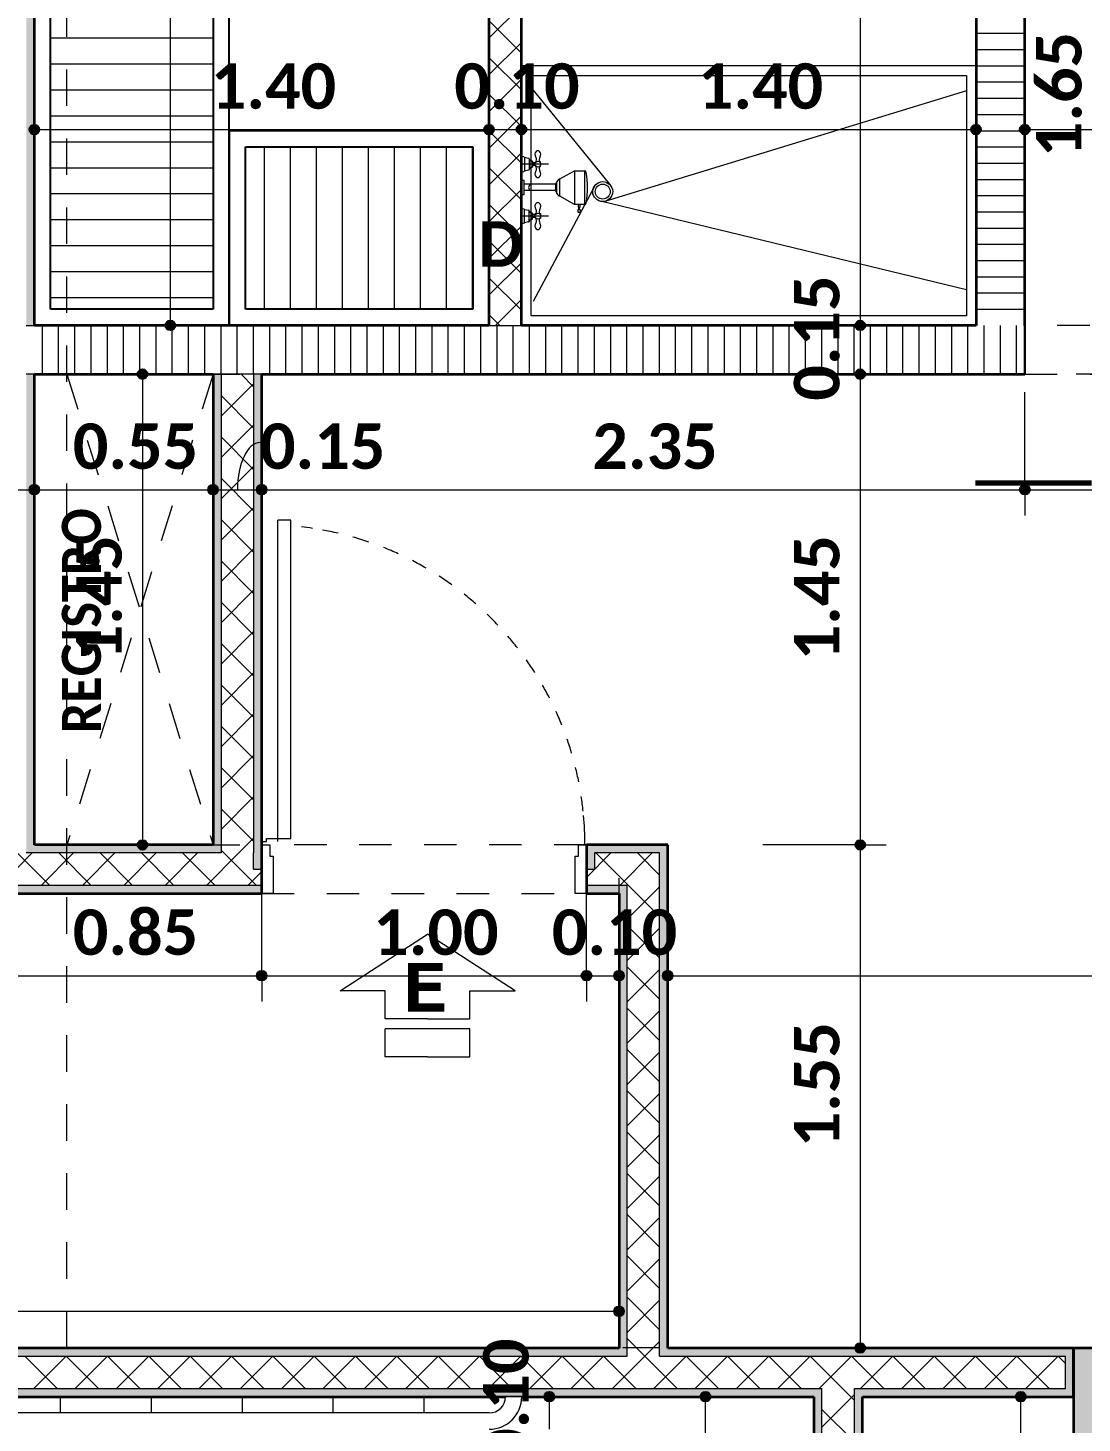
# Model space of a CAD drawing. Header units: metres. Extents: x -144 to 1000, y -717 to 29.
# Drawn here: x 607.066 to 610.312, y -557.507 to -553.209 of the extents above; entities that cross this region are included whole.
import ezdxf

# ---------------------------------------------------------------- set-up
doc = ezdxf.new("R2010")
doc.units = ezdxf.units.M
for name, pattern in [('Basculante', [0.11625, 0.075, -0.04125]), ('basculante modificado', [0.18, 0.1125, -0.0675]), ('Dash Dot 3_16_', [0.595313, 0.357187, -0.119063, 0, -0.119063]), ('Derribado', [0.36, 0.24, -0.12]), ('Trazo', [0.45, 0.225, -0.225])]:
    doc.linetypes.add(name, pattern=pattern)
doc.layers.get('0').update_dxf_attribs({"color": 1})
for name, color, linetype, lineweight in [('A-ANNO-DIMS', 1, 'Continuous', 9), ('A-DETL', 1, 'Continuous', 9), ('A-DETL-GENF', 1, 'Continuous', 9), ('A-DETL-MEDM', 1, 'Continuous', 30), ('A-DETL-THIN', 1, 'Continuous', 9), ('A-DOOR', 1, 'Continuous', 9), ('A-DOOR-FRAM', 1, 'Continuous', 9), ('A-DOOR-HDLN', 1, 'Trazo', 20), ('A-GENM', 1, 'Continuous', 9), ('A-WALL', 4, 'Continuous', 9), ('G-ANNO-SYMB', 1, 'Continuous', 9), ('G-ANNO-TEXT', 2, 'Continuous', 9), ('P-SANR-FIXT', 1, 'Continuous', 9), ('S-COLS', 7, 'Continuous', 9), ('S-STRS', 1, 'Continuous', 9)]:
    doc.layers.add(name, color=color, linetype=linetype, lineweight=lineweight)
doc.layers.add('A-WALL-PATT', color=7, linetype='Continuous', lineweight=35, true_color=0x9c9c9c)
doc.styles.add('Calibri_B', font='calibrib.ttf', dxfattribs={"height": 0.165})
doc.styles.add('Calibri_B_1', font='calibrib.ttf', dxfattribs={"height": 0.135})
doc.styles.add('Calibri_B_5', font='calibrib.ttf', dxfattribs={"height": 0.66})
doc.styles.add('Courier New_B', font='courbd.ttf', dxfattribs={"height": 0.1125})

# ---------------------------------------------------------------- blocks, each defined once
blk = doc.blocks.new('P')
at = {"layer": 'A-ANNO-DIMS', "lineweight": 25}
h = blk.add_hatch(color=256, dxfattribs=at)
edge = h.paths.add_edge_path()
edge.add_arc((602.6622, -490.5153), 0.015, 0, 360)
h = blk.add_hatch(color=256, dxfattribs=at)
edge = h.paths.add_edge_path()
edge.add_arc((604.062, -490.5153), 0.015, 0, 360)
h = blk.add_hatch(color=256, dxfattribs=at)
edge = h.paths.add_edge_path()
edge.add_arc((604.062, -490.5153), 0.015, 0, 360)
h = blk.add_hatch(color=256, dxfattribs=at)
edge = h.paths.add_edge_path()
edge.add_arc((604.162, -490.5153), 0.015, 0, 360)
h = blk.add_hatch(color=256, dxfattribs=at)
edge = h.paths.add_edge_path()
edge.add_arc((604.162, -490.5153), 0.015, 0, 360)
h = blk.add_hatch(color=256, dxfattribs=at)
edge = h.paths.add_edge_path()
edge.add_arc((605.562, -490.5153), 0.015, 0, 360)
h = blk.add_hatch(color=256, dxfattribs=at)
edge = h.paths.add_edge_path()
edge.add_arc((605.712, -490.5153), 0.015, 0, 360)
h = blk.add_hatch(color=256, dxfattribs=at)
edge = h.paths.add_edge_path()
edge.add_arc((603.0808, -491.1188), 0.015, 0, 360)
h = blk.add_hatch(color=256, dxfattribs=at)
edge = h.paths.add_edge_path()
edge.add_arc((605.2051, -491.1188), 0.015, 0, 360)
h = blk.add_hatch(color=256, dxfattribs=at)
edge = h.paths.add_edge_path()
edge.add_arc((605.2051, -491.1188), 0.015, 0, 360)
h = blk.add_hatch(color=256, dxfattribs=at)
edge = h.paths.add_edge_path()
edge.add_arc((602.995, -491.2688), 0.015, 0, 360)
h = blk.add_hatch(color=256, dxfattribs=at)
edge = h.paths.add_edge_path()
edge.add_arc((605.2051, -491.2688), 0.015, 0, 360)
h = blk.add_hatch(color=256, dxfattribs=at)
edge = h.paths.add_edge_path()
edge.add_arc((605.2051, -491.2688), 0.015, 0, 360)
h = blk.add_hatch(color=256, dxfattribs=at)
edge = h.paths.add_edge_path()
edge.add_arc((602.6622, -491.6247), 0.015, 0, 360)
h = blk.add_hatch(color=256, dxfattribs=at)
edge = h.paths.add_edge_path()
edge.add_arc((602.6622, -491.6247), 0.015, 0, 360)
h = blk.add_hatch(color=256, dxfattribs=at)
edge = h.paths.add_edge_path()
edge.add_arc((603.2122, -491.6247), 0.015, 0, 360)
h = blk.add_hatch(color=256, dxfattribs=at)
edge = h.paths.add_edge_path()
edge.add_arc((603.2122, -491.6247), 0.015, 0, 360)
h = blk.add_hatch(color=256, dxfattribs=at)
edge = h.paths.add_edge_path()
edge.add_arc((603.3622, -491.6247), 0.015, 0, 360)
h = blk.add_hatch(color=256, dxfattribs=at)
edge = h.paths.add_edge_path()
edge.add_arc((603.3622, -491.6247), 0.015, 0, 360)
h = blk.add_hatch(color=256, dxfattribs=at)
edge = h.paths.add_edge_path()
edge.add_arc((605.712, -491.6247), 0.015, 0, 360)
h = blk.add_hatch(color=256, dxfattribs=at)
edge = h.paths.add_edge_path()
edge.add_arc((605.712, -491.6247), 0.015, 0, 360)
h = blk.add_hatch(color=256, dxfattribs=at)
edge = h.paths.add_edge_path()
edge.add_arc((602.995, -492.7188), 0.015, 0, 360)
h = blk.add_hatch(color=256, dxfattribs=at)
edge = h.paths.add_edge_path()
edge.add_arc((605.2051, -492.7188), 0.015, 0, 360)
h = blk.add_hatch(color=256, dxfattribs=at)
edge = h.paths.add_edge_path()
edge.add_arc((605.2051, -492.7188), 0.015, 0, 360)
h = blk.add_hatch(color=256, dxfattribs=at)
edge = h.paths.add_edge_path()
edge.add_arc((603.3622, -493.1217), 0.015, 0, 360)
h = blk.add_hatch(color=256, dxfattribs=at)
edge = h.paths.add_edge_path()
edge.add_arc((603.3622, -493.1217), 0.015, 0, 360)
h = blk.add_hatch(color=256, dxfattribs=at)
edge = h.paths.add_edge_path()
edge.add_arc((604.3622, -493.1217), 0.015, 0, 360)
h = blk.add_hatch(color=256, dxfattribs=at)
edge = h.paths.add_edge_path()
edge.add_arc((604.3622, -493.1217), 0.015, 0, 360)
h = blk.add_hatch(color=256, dxfattribs=at)
edge = h.paths.add_edge_path()
edge.add_arc((604.4625, -493.1217), 0.015, 0, 360)
h = blk.add_hatch(color=256, dxfattribs=at)
edge = h.paths.add_edge_path()
edge.add_arc((604.6125, -493.1217), 0.015, 0, 360)
h = blk.add_hatch(color=256, dxfattribs=at)
edge = h.paths.add_edge_path()
edge.add_arc((604.4625, -494.1556), 0.015, 0, 360)
h = blk.add_hatch(color=256, dxfattribs=at)
edge = h.paths.add_edge_path()
edge.add_arc((605.2051, -494.2688), 0.015, 0, 360)
h = blk.add_hatch(color=256, dxfattribs=at)
edge = h.paths.add_edge_path()
edge.add_arc((604.2479, -494.4184), 0.015, 0, 360)
h = blk.add_hatch(color=256, dxfattribs=at)
edge = h.paths.add_edge_path()
edge.add_arc((604.7288, -494.4184), 0.015, 0, 360)
h = blk.add_hatch(color=256, dxfattribs=at)
edge = h.paths.add_edge_path()
edge.add_arc((605.6998, -494.4188), 0.015, 0, 360)
at = {"layer": 'A-WALL-PATT', "true_color": 0x747474}
h = blk.add_hatch(color=8, dxfattribs=at)
h.paths.add_polyline_path([(602.6622, -492.7188), (602.6622, -491.2688), (602.6372, -491.2688), (602.6372, -492.7188)])
h.paths.add_polyline_path([(602.6372, -491.1188), (602.6622, -491.1188), (602.6622, -488.8188), (602.6372, -488.8188), (602.6372, -490.9987)])
h.paths.add_polyline_path([(602.6455, -488.6688), (602.6622, -488.6688), (602.6622, -485.269), (602.6372, -485.269), (602.6372, -488.6688)])
for points in [[(603.2372, -492.7188), (603.2372, -491.2688), (603.2122, -491.2688), (603.2122, -492.7188)], [(604.5875, -494.2688), (604.6125, -494.2688), (604.6125, -492.7438), (604.5875, -492.7438), (604.5875, -493.423)], [(605.2121, -496.6187), (605.2121, -494.4188), (605.1871, -494.4188), (605.1871, -496.6187)]]:
    blk.add_hatch(color=8, dxfattribs=at).paths.add_polyline_path(points)
at = {"layer": 'A-WALL-PATT', "lineweight": 5, "true_color": 0x747474}
for points in [[(603.3622, -492.7188), (603.3622, -491.2688), (603.3372, -491.2688), (603.3372, -492.7188)], [(604.4625, -494.2688), (604.4875, -494.2688), (604.4875, -492.8688), (604.4625, -492.8688), (604.4625, -493.359)], [(605.0625, -496.6187), (605.0871, -496.6187), (605.0871, -494.4188), (605.0621, -494.4189), (605.0621, -496.6187)]]:
    blk.add_hatch(color=8, dxfattribs=at).paths.add_polyline_path(points)
h = blk.add_hatch(color=8, dxfattribs=at)
h.paths.add_polyline_path([(601.2871, -492.7938), (601.3121, -492.7938), (601.3121, -492.7188), (601.0122, -492.7188), (601.0133, -492.7438), (601.2871, -492.7438), (601.2871, -492.7538)])
h.paths.add_polyline_path([(602.3121, -492.7938), (602.3371, -492.7938), (602.3371, -492.7438), (602.5372, -492.7438), (602.5372, -492.7188), (602.3121, -492.7188), (602.3121, -492.7538)])
h.paths.add_polyline_path([(603.3587, -492.7938), (603.3622, -492.7938), (603.3622, -492.7188), (603.3372, -492.7188), (603.3372, -492.7938)])
h.paths.add_polyline_path([(598.0368, -492.7938), (598.0618, -492.7938), (598.0618, -492.7188), (597.8118, -492.7188), (597.8118, -492.7438), (598.0368, -492.7438), (598.0368, -492.7538)])
h.paths.add_polyline_path([(599.0618, -492.7938), (599.0868, -492.7938), (599.0868, -492.7188), (599.0618, -492.7188), (599.0618, -492.7538)])
h.paths.add_polyline_path([(604.3872, -492.7938), (604.3872, -492.7438), (604.6125, -492.7438), (604.6125, -492.7188), (604.3622, -492.7188), (604.3622, -492.7938)])
h.paths.add_polyline_path([(603.2122, -492.7438), (603.2372, -492.7438), (603.2372, -492.7188), (602.6372, -492.7188), (602.6372, -492.7438), (603.1875, -492.7438)])
h.paths.add_polyline_path([(599.1888, -492.7438), (599.7872, -492.7438), (599.7872, -492.7188), (599.1872, -492.7188), (599.1872, -492.7438)])
h.paths.add_polyline_path([(600.9111, -492.7438), (600.9122, -492.7438), (600.9122, -492.7188), (599.8872, -492.7188), (599.8872, -492.7438), (600.5518, -492.7438)])
at = {"layer": 'A-WALL-PATT', "true_color": 0x747474}
h = blk.add_hatch(color=8, dxfattribs=at)
h.paths.add_polyline_path([(604.4625, -492.8688), (604.4875, -492.8688), (604.4875, -492.8438), (604.3622, -492.8438), (604.3622, -492.8688), (604.3872, -492.8688)])
h.paths.add_polyline_path([(598.0368, -492.8688), (598.0618, -492.8688), (598.0618, -492.8438), (597.9368, -492.8438), (597.9368, -492.8688), (597.9618, -492.8688)])
h.paths.add_polyline_path([(599.2122, -492.8688), (601.3121, -492.8688), (601.3121, -492.8438), (599.0618, -492.8438), (599.0618, -492.8688), (599.0718, -492.8688)])
h.paths.add_polyline_path([(603.3372, -492.8688), (603.3622, -492.8688), (603.3622, -492.8438), (602.3121, -492.8438), (602.3121, -492.8688), (603.2372, -492.8688)])
at = {"layer": 'A-WALL-PATT', "lineweight": 5, "true_color": 0x747474}
h = blk.add_hatch(color=8, dxfattribs=at)
h.paths.add_polyline_path([(605.0871, -494.2938), (605.8621, -494.2938), (605.8621, -494.2688), (604.5875, -494.2688), (604.5875, -494.2938), (604.8871, -494.2938)])
h.paths.add_polyline_path([(600.087, -494.2938), (604.4875, -494.2938), (604.4875, -494.2688), (600.0623, -494.2691), (600.0623, -494.2938)])
at = {"layer": 'A-WALL-PATT', "true_color": 0x747474}
h = blk.add_hatch(color=8, dxfattribs=at)
h.paths.add_polyline_path([(603.0225, -494.4188), (605.0871, -494.4184), (605.0871, -494.3938), (600.087, -494.3938), (600.087, -494.2938), (600.0623, -494.2939), (600.0623, -494.4188), (602.7425, -494.4188)])
h.paths.add_polyline_path([(605.2121, -494.4188), (605.8621, -494.4184), (605.8621, -494.2938), (605.8371, -494.2938), (605.8371, -494.3938), (605.1871, -494.3938), (605.1871, -494.4188)])
at = {"layer": 'S-COLS', "true_color": 0x5b5b5b}
h = blk.add_hatch(color=251, dxfattribs=at)
h.paths.add_polyline_path([(591.8622, -505.1188), (592.3622, -505.1188), (592.3622, -504.2188), (591.8622, -504.2188), (591.8622, -504.9427)])
h.paths.add_polyline_path([(610.1601, -505.1188), (610.162, -505.1188), (610.162, -504.2188), (609.662, -504.2188), (609.662, -505.1188), (610.0712, -505.1188)])
h.paths.add_polyline_path([(600.0622, -505.1187), (600.0622, -504.2187), (599.5622, -504.2187), (599.5622, -505.1187)])
h.paths.add_polyline_path([(595.762, -497.4187), (597.7621, -497.4187), (597.7618, -496.9188), (596.062, -496.9188), (596.062, -494.7688), (597.7623, -494.7688), (597.7618, -494.2688), (595.762, -494.2688), (595.762, -497.3959)])
h.paths.add_polyline_path([(592.1348, -497.4187), (592.3621, -497.4187), (592.3621, -496.7188), (591.8621, -496.7188), (591.8621, -497.4187), (591.9232, -497.4187)])
h.paths.add_polyline_path([(600.0621, -497.4187), (600.0621, -496.5187), (599.5621, -496.5187), (599.5621, -497.4187)])
h.paths.add_polyline_path([(605.9709, -497.4187), (606.3623, -497.4187), (606.3623, -494.2687), (605.8623, -494.2687), (605.8623, -497.4187)])
h.paths.add_polyline_path([(609.7623, -497.4187), (610.1623, -497.4187), (610.1623, -496.7188), (609.7623, -496.7188), (609.7623, -496.9461)])
h.paths.add_polyline_path([(599.5623, -495.1688), (600.0623, -495.1688), (600.0623, -494.2688), (599.5623, -494.2688), (599.5623, -495.1468)])
h.paths.add_polyline_path([(592.137, -494.9688), (592.362, -494.9688), (592.362, -494.2677), (591.862, -494.2688), (591.862, -494.9688), (591.8813, -494.9688)])
h.paths.add_polyline_path([(609.8433, -494.9688), (610.1623, -494.9688), (610.1623, -494.2677), (609.7623, -494.2677), (609.7623, -494.9688)])
h.paths.add_polyline_path([(599.6372, -486.2688), (600.0622, -486.2688), (600.0622, -485.3688), (599.5622, -485.3688), (599.5622, -486.2688)])
h.paths.add_polyline_path([(609.9851, -486.2688), (610.1622, -486.2688), (610.1622, -485.3688), (609.6622, -485.3688), (609.6622, -486.2688), (609.9268, -486.2688)])
h.paths.add_polyline_path([(592.4922, -485.6688), (592.9622, -485.6688), (592.9622, -485.1688), (592.0622, -485.1688), (592.0622, -485.6688), (592.4872, -485.6688)])
at = {"layer": 'A-ANNO-DIMS'}
for p, q in [((603.0808, -491.1188), (603.0808, -488.8188)), ((605.2051, -488.8188), (605.2051, -491.1188)), ((602.6622, -490.5153), (602.6622, -490.2153)), ((604.162, -490.5153), (604.162, -490.2153)), ((604.162, -490.5153), (604.162, -490.2153)), ((605.562, -490.5153), (605.562, -490.2153)), ((605.712, -490.5153), (605.712, -490.2153)), ((602.6622, -490.5153), (604.062, -490.5153)), ((602.6622, -490.5153), (602.6622, -490.5953)), ((604.062, -490.5153), (604.062, -490.5953)), ((604.062, -490.5153), (604.162, -490.5153)), ((604.062, -490.5153), (604.062, -490.5953)), ((604.162, -490.5153), (604.162, -490.5953)), ((604.162, -490.5153), (605.562, -490.5153)), ((604.162, -490.5153), (604.162, -490.5953)), ((605.562, -490.5153), (605.562, -490.5953)), ((605.712, -490.5153), (606.712, -490.5153)), ((605.712, -490.5153), (605.712, -490.5953)), ((603.0808, -491.1188), (603.0008, -491.1188)), ((605.2051, -491.1188), (605.1251, -491.1188)), ((605.2051, -491.1188), (605.1251, -491.1188)), ((605.2051, -491.1188), (605.5051, -491.1188)), ((605.2051, -491.1188), (605.2051, -491.2688)), ((605.2051, -491.1188), (605.5051, -491.1188)), ((602.995, -491.2688), (602.915, -491.2688)), ((602.995, -491.2688), (602.995, -492.7188)), ((602.995, -491.2688), (603.295, -491.2688)), ((605.2051, -491.2688), (605.1251, -491.2688)), ((605.2051, -491.2688), (605.1251, -491.2688)), ((605.2051, -491.2688), (605.5051, -491.2688)), ((605.2051, -491.2688), (605.2051, -492.7188)), ((605.2051, -491.2688), (605.5051, -491.2688)), ((605.9506, -491.2688), (605.8706, -491.2688)), ((602.6622, -491.6247), (602.6622, -491.3247)), ((602.6622, -491.6247), (602.6622, -491.3247)), ((603.2122, -491.6247), (603.2122, -491.3247)), ((603.2122, -491.6247), (603.2122, -491.3247)), ((603.3622, -491.6247), (603.3622, -491.3247)), ((603.3622, -491.6247), (603.3622, -491.3247)), ((605.712, -491.6247), (605.712, -491.3247)), ((605.712, -491.6247), (605.712, -491.3247)), ((602.5122, -491.6247), (602.6622, -491.6247)), ((602.6622, -491.6247), (602.6622, -491.7047)), ((602.6622, -491.6247), (603.2122, -491.6247)), ((602.6622, -491.6247), (602.6622, -491.7047)), ((603.2122, -491.6247), (603.2122, -491.7047)), ((603.2122, -491.6247), (603.3622, -491.6247)), ((603.2122, -491.6247), (603.2122, -491.7047)), ((603.3622, -491.6247), (603.3622, -491.7047)), ((603.3622, -491.6247), (605.712, -491.6247)), ((603.3622, -491.6247), (603.3622, -491.7047)), ((605.712, -491.6247), (605.712, -491.7047)), ((605.712, -491.6247), (606.712, -491.6247)), ((605.712, -491.6247), (605.712, -491.7047)), ((602.995, -492.7188), (602.915, -492.7188)), ((602.995, -492.7188), (603.295, -492.7188)), ((605.2051, -492.7188), (604.9051, -492.7188)), ((605.2051, -492.7188), (604.9051, -492.7188)), ((605.2051, -492.7188), (605.2851, -492.7188)), ((605.2051, -492.7188), (605.2051, -494.2688)), ((605.2051, -492.7188), (605.2851, -492.7188)), ((603.3622, -493.1217), (603.3622, -492.8217)), ((603.3622, -493.1217), (603.3622, -492.8217)), ((604.3622, -493.1217), (604.3622, -492.8217)), ((604.3622, -493.1217), (604.3622, -492.8217)), ((604.4625, -493.1217), (604.4625, -492.8217)), ((604.6125, -493.1217), (604.6125, -492.8217)), ((602.5122, -493.1217), (603.3622, -493.1217)), ((603.3622, -493.1217), (603.3622, -493.2017)), ((603.3622, -493.1217), (604.3622, -493.1217)), ((603.3622, -493.1217), (603.3622, -493.2017)), ((604.3622, -493.1217), (604.3622, -493.2017)), ((604.3622, -493.1217), (604.4625, -493.1217)), ((604.3622, -493.1217), (604.3622, -493.2017)), ((604.4625, -493.1217), (604.4625, -493.2017)), ((604.6125, -493.1217), (610.2123, -493.1217)), ((604.6125, -493.1217), (604.6125, -493.2017)), ((604.4625, -494.1556), (604.4625, -493.8556)), ((599.5622, -494.1556), (604.4625, -494.1556)), ((604.4625, -494.1556), (604.4625, -494.2356)), ((605.2051, -494.2688), (605.1251, -494.2688)), ((605.2051, -494.2688), (605.5051, -494.2688)), ((604.2479, -494.4184), (603.9479, -494.4184)), ((604.2479, -494.5188), (604.2479, -494.4184)), ((604.2479, -494.4184), (604.3279, -494.4184)), ((604.7288, -494.4184), (604.4288, -494.4184)), ((604.7288, -497.2634), (604.7288, -494.4184)), ((604.7288, -494.4184), (604.8088, -494.4184)), ((605.6998, -494.4188), (605.3998, -494.4188)), ((605.6998, -497.2687), (605.6998, -494.4188)), ((605.6998, -494.4188), (605.7798, -494.4188))]:
    blk.add_line(p, q, dxfattribs=at)
at = {"layer": 'A-ANNO-DIMS', "linetype": 'Derribado'}
for p, q in [((604.062, -490.5153), (604.062, -490.2153)), ((604.062, -490.5153), (604.062, -490.2153)), ((603.0808, -491.1188), (603.3808, -491.1188))]:
    blk.add_line(p, q, dxfattribs=at)
at = {"layer": 'A-ANNO-DIMS', "lineweight": 25}
for centre in [(602.6622, -490.5153), (604.062, -490.5153), (604.062, -490.5153), (604.162, -490.5153), (604.162, -490.5153), (605.562, -490.5153), (605.712, -490.5153), (603.0808, -491.1188), (605.2051, -491.1188), (605.2051, -491.1188), (602.995, -491.2688), (605.2051, -491.2688), (605.2051, -491.2688), (602.6622, -491.6247), (602.6622, -491.6247), (603.2122, -491.6247), (603.2122, -491.6247), (603.3622, -491.6247), (603.3622, -491.6247), (605.712, -491.6247), (605.712, -491.6247), (602.995, -492.7188), (605.2051, -492.7188), (605.2051, -492.7188), (603.3622, -493.1217), (603.3622, -493.1217), (604.3622, -493.1217), (604.3622, -493.1217), (604.4625, -493.1217), (604.6125, -493.1217), (604.4625, -494.1556), (605.2051, -494.2688), (604.2479, -494.4184), (604.7288, -494.4184), (605.6998, -494.4188)]:
    blk.add_circle(centre, 0.015, dxfattribs=at)
at = {"layer": 'A-ANNO-DIMS'}
blk.add_ellipse((603.3569, -491.6247), major_axis=(0, 0.1451), ratio=0.480341, start_param=0, end_param=1.570796, dxfattribs=at)
at = {"layer": 'A-DETL', "color": 7, "linetype": 'basculante modificado'}
for p, q in [((602.7621, -494.2677), (602.7621, -485.6688)), ((603.2122, -491.2688), (602.7621, -492.7188)), ((602.7621, -491.2688), (603.2122, -492.7188)), ((605.862, -494.2677), (600.062, -494.2677))]:
    blk.add_line(p, q, dxfattribs=at)
at = {"layer": 'A-DETL-GENF', "color": 251, "true_color": 0x535353}
for p, q in [((602.7122, -490.2328), (603.2123, -490.2328)), ((602.7122, -490.3128), (603.2123, -490.3128)), ((602.7122, -490.3928), (603.2123, -490.3928)), ((602.7122, -490.4728), (603.2123, -490.4728)), ((602.7122, -490.5528), (603.2124, -490.5528)), ((603.3708, -491.0688), (603.3708, -490.569)), ((603.4508, -491.0688), (603.4508, -490.5689)), ((603.5308, -491.0688), (603.5308, -490.5689)), ((603.6108, -491.0688), (603.6108, -490.5689)), ((603.6908, -491.0688), (603.6908, -490.5689)), ((603.7708, -491.0688), (603.7708, -490.5688)), ((603.8508, -491.0688), (603.8508, -490.5688)), ((603.9308, -491.0688), (603.9308, -490.5688)), ((604.0108, -491.0688), (604.0108, -490.5688)), ((602.7122, -490.6328), (603.2124, -490.6328)), ((602.7122, -490.7128), (603.2124, -490.7128)), ((602.7122, -490.7928), (603.2124, -490.7928)), ((602.7122, -490.8728), (603.2124, -490.8728)), ((602.7122, -490.9528), (603.2124, -490.9528)), ((602.7122, -491.0328), (603.2124, -491.0328))]:
    blk.add_line(p, q, dxfattribs=at)
at = {"layer": 'A-DETL-GENF', "linetype": 'Basculante'}
for p, q in [((606.712, -491.1188), (605.712, -491.1188)), ((605.712, -491.2688), (606.712, -491.2688)), ((603.3622, -492.7188), (603.3622, -492.8688)), ((604.3622, -492.7188), (603.3622, -492.7188)), ((604.3622, -492.8688), (604.3622, -492.7188)), ((603.3622, -492.8688), (604.3622, -492.8688))]:
    blk.add_line(p, q, dxfattribs=at)
at = {"layer": 'A-DETL-GENF'}
for p, q in [((603.6039, -493.1679), (603.873, -492.9943)), ((604.1421, -493.1679), (603.873, -492.9943)), ((603.7428, -493.1679), (603.6039, -493.1679)), ((603.7428, -493.2547), (603.7428, -493.1679)), ((604.0032, -493.2547), (604.0032, -493.1679)), ((604.0032, -493.1679), (604.1421, -493.1679)), ((603.873, -493.2547), (603.7428, -493.2547)), ((603.7428, -493.3718), (603.7428, -493.285)), ((604.0032, -493.285), (603.7428, -493.285)), ((603.873, -493.2547), (604.0032, -493.2547)), ((604.0032, -493.3718), (604.0032, -493.285)), ((603.873, -493.3718), (603.7428, -493.3718)), ((603.873, -493.3718), (604.0032, -493.3718))]:
    blk.add_line(p, q, dxfattribs=at)
at = {"layer": 'A-DETL-MEDM'}
blk.add_line((605.712, -491.1188), (605.712, -491.2688), dxfattribs=at)
at = {"layer": 'A-DETL-THIN'}
for p, q in [((602.7122, -488.8688), (602.7122, -491.0688)), ((603.2124, -491.0688), (603.2124, -488.8688)), ((603.3122, -490.5688), (603.3122, -491.0688)), ((604.0122, -490.5688), (603.3122, -490.5688)), ((604.0122, -491.0688), (604.0122, -490.5688)), ((602.7122, -491.0688), (603.2124, -491.0688)), ((603.3122, -491.0688), (604.0122, -491.0688)), ((604.1627, -494.4188), (604.1127, -494.4188)), ((604.0627, -494.4688), (601.4223, -494.4688))]:
    blk.add_line(p, q, dxfattribs=at)
for radius, end in [(0.1, 0), (0.05, 360)]:
    blk.add_arc((604.0627, -494.4188), radius, 270, end, dxfattribs=at)
at = {"layer": 'A-DOOR', "lineweight": 15}
for p, q in [((603.4522, -491.7188), (603.4122, -491.7188)), ((603.4122, -492.7088), (603.4122, -491.7188)), ((603.4522, -492.6988), (603.4522, -491.7188)), ((603.3622, -492.7088), (603.3772, -492.7088)), ((603.3772, -492.6988), (603.4522, -492.6988)), ((603.3772, -492.7088), (603.3772, -492.6988))]:
    blk.add_line(p, q, dxfattribs=at)
at = {"layer": 'A-DOOR'}
blk.add_line((603.3622, -492.7188), (603.3622, -492.8688), dxfattribs=at)
for start, end in [(81.55, 83.5406), (76.8489, 79.7418), (76.8489, 79.7418), (71.1143, 74.1684), (65.4451, 68.2717), (59.8378, 62.634), (54.2878, 57.0559), (48.7903, 51.5328), (43.3395, 46.0594), (37.9295, 40.6298), (32.5538, 35.2378), (27.2056, 29.8767), (21.8777, 24.5395), (16.5629, 19.2191), (11.2538, 13.9081), (5.9429, 8.5991), (0, 5.1398)]:
    blk.add_arc((603.374, -492.7165), 0.9833, start, end, dxfattribs=at)
at = {"layer": 'A-DOOR-FRAM', "lineweight": 15}
for p, q in [((603.3622, -492.7188), (603.3872, -492.7188)), ((603.3872, -492.7188), (603.3872, -492.7538)), ((604.3372, -492.7188), (604.3622, -492.7188)), ((604.3372, -492.7538), (604.3372, -492.7188)), ((603.3872, -492.7538), (603.3972, -492.7538)), ((603.3972, -492.7538), (603.3972, -492.8688)), ((604.3272, -492.7538), (604.3372, -492.7538)), ((604.3272, -492.8688), (604.3272, -492.7538)), ((603.3972, -492.8688), (603.3622, -492.8688)), ((604.3622, -492.8688), (604.3272, -492.8688))]:
    blk.add_line(p, q, dxfattribs=at)
at = {"layer": 'A-DOOR-HDLN'}
blk.add_line((604.3622, -492.8688), (604.3622, -492.7188), dxfattribs=at)
at = {"layer": 'A-GENM', "lineweight": 25}
for p, q in [((602.6622, -488.8188), (602.6622, -491.1188)), ((603.2622, -491.1188), (603.2622, -488.8188)), ((602.7122, -491.0688), (602.7122, -488.8688)), ((603.2122, -488.8688), (603.2122, -491.0688)), ((603.262, -490.5188), (603.262, -491.1188)), ((604.062, -490.5188), (603.262, -490.5188)), ((604.062, -491.1188), (604.062, -490.5188)), ((603.312, -491.0688), (603.312, -490.5688)), ((603.312, -490.5688), (604.012, -490.5688)), ((604.012, -490.5688), (604.012, -491.0688)), ((603.2122, -491.0688), (602.7122, -491.0688)), ((604.012, -491.0688), (603.312, -491.0688)), ((602.6622, -491.1188), (603.2622, -491.1188)), ((603.262, -491.1188), (604.062, -491.1188))]:
    blk.add_line(p, q, dxfattribs=at)
at = {"layer": 'A-WALL', "lineweight": 35}
for p, q in [((604.062, -488.6688), (604.062, -491.1188)), ((602.6622, -491.1188), (602.6622, -488.8188)), ((604.162, -491.1188), (604.162, -488.8188)), ((605.562, -489.6188), (605.562, -491.1188)), ((605.712, -491.1188), (605.712, -489.6188)), ((604.062, -491.1188), (602.6622, -491.1188)), ((605.562, -491.1188), (604.162, -491.1188)), ((602.6622, -492.7188), (602.6622, -491.2688)), ((602.6622, -491.2688), (603.2122, -491.2688)), ((603.2122, -491.2688), (603.2122, -492.7188)), ((603.3622, -491.2688), (605.712, -491.2688)), ((603.3622, -492.7188), (603.3622, -491.2688)), ((603.2122, -492.7188), (602.6622, -492.7188)), ((603.3622, -492.8688), (603.3622, -492.7188)), ((604.6125, -492.7188), (604.3622, -492.7188)), ((604.3622, -492.7188), (604.3622, -492.8688)), ((604.6125, -494.2688), (604.6125, -492.7188)), ((602.3121, -492.8688), (603.3622, -492.8688)), ((604.3622, -492.8688), (604.4625, -492.8688)), ((604.4625, -492.8688), (604.4625, -494.2688)), ((604.4625, -494.2688), (600.062, -494.2688)), ((605.8621, -494.2688), (604.6125, -494.2688)), ((605.8621, -494.4188), (605.8621, -494.2688)), ((601.3723, -494.4188), (604.1127, -494.4188)), ((604.1627, -494.4188), (605.0621, -494.4188)), ((605.0621, -494.4188), (605.0621, -496.6187)), ((605.2121, -494.4188), (605.8621, -494.4188)), ((605.2121, -496.6187), (605.2121, -494.4188))]:
    blk.add_line(p, q, dxfattribs=at)
at = {"layer": 'A-WALL'}
for p, q in [((602.6372, -491.1188), (602.6622, -491.1188)), ((604.062, -491.1188), (604.162, -491.1188)), ((602.6622, -491.2688), (602.6372, -491.2688)), ((603.3622, -491.2688), (603.2122, -491.2688)), ((603.2372, -491.2688), (603.2372, -492.7438)), ((603.3372, -491.2688), (603.3372, -492.7438)), ((603.2372, -492.7438), (602.6372, -492.7438)), ((603.3372, -492.7938), (603.3372, -492.7438)), ((604.3872, -492.7438), (604.3872, -492.7938)), ((604.5875, -492.7438), (604.3872, -492.7438)), ((604.5875, -494.2938), (604.5875, -492.7438)), ((603.3372, -492.7938), (603.3622, -492.7938)), ((604.3622, -492.7938), (604.3872, -492.7938)), ((603.3622, -492.8438), (602.3121, -492.8438)), ((604.4875, -492.8438), (604.3622, -492.8438)), ((604.4875, -494.2938), (604.4875, -492.8438)), ((600.087, -494.2938), (604.4875, -494.2938)), ((604.5875, -494.2938), (605.8371, -494.2938)), ((605.8371, -494.3938), (605.8371, -494.2938)), ((600.087, -494.3938), (605.0871, -494.3938)), ((605.0871, -496.6187), (605.0871, -494.3938)), ((605.1871, -494.3938), (605.8371, -494.3938)), ((605.1871, -496.6187), (605.1871, -494.3938))]:
    blk.add_line(p, q, dxfattribs=at)
at = {"layer": 'A-WALL-PATT', "color": 8, "lineweight": 5, "true_color": 0x747474}
for p, q in [((604.062, -490.2341), (604.162, -490.1341)), ((604.162, -490.2797), (604.062, -490.1797)), ((604.062, -490.3472), (604.162, -490.2472)), ((604.162, -490.3929), (604.062, -490.2929)), ((604.062, -490.4603), (604.162, -490.3603)), ((604.162, -490.506), (604.062, -490.406)), ((604.062, -490.5735), (604.162, -490.4735)), ((604.162, -490.6191), (604.062, -490.5191)), ((604.062, -490.6866), (604.162, -490.5866)), ((604.162, -490.7323), (604.062, -490.6323)), ((604.062, -490.7997), (604.162, -490.6997)), ((604.162, -490.8454), (604.062, -490.7454)), ((604.062, -490.9129), (604.162, -490.8129)), ((604.162, -490.9586), (604.062, -490.8586)), ((604.062, -491.026), (604.162, -490.926)), ((604.162, -491.0717), (604.062, -490.9717)), ((604.0824, -491.1188), (604.162, -491.0392)), ((604.0959, -491.1188), (604.062, -491.0848))]:
    blk.add_line(p, q, dxfattribs=at)
at = {"layer": 'A-WALL-PATT', "color": 8, "lineweight": 5, "true_color": 0x727272}
for p, q in [((605.562, -490.2188), (605.712, -490.2188)), ((605.562, -490.2688), (605.712, -490.2688)), ((605.562, -490.3188), (605.712, -490.3188)), ((605.562, -490.3688), (605.712, -490.3688)), ((605.562, -490.4188), (605.712, -490.4188)), ((605.562, -490.4688), (605.712, -490.4688)), ((605.562, -490.5188), (605.712, -490.5188)), ((605.562, -490.5688), (605.712, -490.5688)), ((605.562, -490.6188), (605.712, -490.6188)), ((605.562, -490.6688), (605.712, -490.6688)), ((605.562, -490.7188), (605.712, -490.7188)), ((605.562, -490.7688), (605.712, -490.7688)), ((605.562, -490.8188), (605.712, -490.8188)), ((605.562, -490.8688), (605.712, -490.8688)), ((605.562, -490.9188), (605.712, -490.9188)), ((605.562, -490.9688), (605.712, -490.9688)), ((605.562, -491.0188), (605.712, -491.0188)), ((605.562, -491.0688), (605.712, -491.0688)), ((602.6868, -491.2688), (602.6868, -491.1188)), ((602.7368, -491.2688), (602.7368, -491.1188)), ((602.7868, -491.2688), (602.7868, -491.1188)), ((602.8368, -491.2688), (602.8368, -491.1188)), ((602.8868, -491.2688), (602.8868, -491.1188)), ((602.9368, -491.2688), (602.9368, -491.1188)), ((602.9868, -491.2688), (602.9868, -491.1188)), ((603.0368, -491.2688), (603.0368, -491.1188)), ((603.0868, -491.2688), (603.0868, -491.1188)), ((603.1368, -491.2688), (603.1368, -491.1188)), ((603.1868, -491.2688), (603.1868, -491.1188)), ((603.2368, -491.2688), (603.2368, -491.1188)), ((603.2868, -491.2688), (603.2868, -491.1188)), ((603.3368, -491.2688), (603.3368, -491.1188)), ((603.3868, -491.2688), (603.3868, -491.1188)), ((603.4368, -491.2688), (603.4368, -491.1188)), ((603.4868, -491.2688), (603.4868, -491.1188)), ((603.5368, -491.2688), (603.5368, -491.1188)), ((603.5868, -491.2688), (603.5868, -491.1188)), ((603.6368, -491.2688), (603.6368, -491.1188)), ((603.6868, -491.2688), (603.6868, -491.1188)), ((603.7368, -491.2688), (603.7368, -491.1188)), ((603.7868, -491.2688), (603.7868, -491.1188)), ((603.8368, -491.2688), (603.8368, -491.1188)), ((603.8868, -491.2688), (603.8868, -491.1188)), ((603.9368, -491.2688), (603.9368, -491.1188)), ((603.9868, -491.2688), (603.9868, -491.1188)), ((604.0368, -491.2688), (604.0368, -491.1188)), ((604.0868, -491.2688), (604.0868, -491.1188)), ((604.1368, -491.2688), (604.1368, -491.1188)), ((604.1868, -491.2688), (604.1868, -491.1188)), ((604.2368, -491.2688), (604.2368, -491.1188)), ((604.2868, -491.2688), (604.2868, -491.1188)), ((604.3368, -491.2688), (604.3368, -491.1188)), ((604.3868, -491.2688), (604.3868, -491.1188)), ((604.4368, -491.2688), (604.4368, -491.1188)), ((604.4868, -491.2688), (604.4868, -491.1188)), ((604.5368, -491.2688), (604.5368, -491.1188)), ((604.5868, -491.2688), (604.5868, -491.1188)), ((604.6368, -491.2688), (604.6368, -491.1188)), ((604.6868, -491.2688), (604.6868, -491.1188)), ((604.7368, -491.2688), (604.7368, -491.1188)), ((604.7868, -491.2688), (604.7868, -491.1188)), ((604.8368, -491.2688), (604.8368, -491.1188)), ((604.8868, -491.2688), (604.8868, -491.1188)), ((604.9368, -491.2688), (604.9368, -491.1188)), ((604.9868, -491.2688), (604.9868, -491.1188)), ((605.0368, -491.2688), (605.0368, -491.1188)), ((605.0868, -491.2688), (605.0868, -491.1188)), ((605.1368, -491.2688), (605.1368, -491.1188)), ((605.1868, -491.2688), (605.1868, -491.1188)), ((605.2368, -491.2688), (605.2368, -491.1188)), ((605.2868, -491.2688), (605.2868, -491.1188)), ((605.3368, -491.2688), (605.3368, -491.1188)), ((605.3868, -491.2688), (605.3868, -491.1188)), ((605.4368, -491.2688), (605.4368, -491.1188)), ((605.4868, -491.2688), (605.4868, -491.1188)), ((605.5368, -491.2688), (605.5368, -491.1188)), ((605.5868, -491.2688), (605.5868, -491.1188)), ((605.6368, -491.2688), (605.6368, -491.1188)), ((605.6868, -491.2688), (605.6868, -491.1188))]:
    blk.add_line(p, q, dxfattribs=at)
at = {"layer": 'A-WALL-PATT', "color": 1, "lineweight": 5, "true_color": 0xff0000}
for p, q in [((603.2372, -491.271), (603.2394, -491.2688)), ((603.3372, -491.3076), (603.2984, -491.2688)), ((603.2372, -491.3982), (603.3372, -491.2982)), ((603.3372, -491.4349), (603.2372, -491.3349)), ((603.2372, -491.5255), (603.3372, -491.4255)), ((603.3372, -491.5621), (603.2372, -491.4621)), ((603.2372, -491.6528), (603.3372, -491.5528)), ((603.3372, -491.6894), (603.2372, -491.5894)), ((603.2372, -491.7801), (603.3372, -491.6801)), ((603.3372, -491.8167), (603.2372, -491.7167)), ((603.2372, -491.9074), (603.3372, -491.8074)), ((603.3372, -491.944), (603.2372, -491.844)), ((603.2372, -492.0346), (603.3372, -491.9346)), ((603.3372, -492.0713), (603.2372, -491.9713)), ((603.2372, -492.1619), (603.3372, -492.0619)), ((603.3372, -492.1985), (603.2372, -492.0985)), ((603.2372, -492.2892), (603.3372, -492.1892)), ((603.3372, -492.3258), (603.2372, -492.2258)), ((603.2372, -492.4165), (603.3372, -492.3165)), ((603.3372, -492.4531), (603.2372, -492.3531)), ((603.2372, -492.5438), (603.3372, -492.4438)), ((603.3372, -492.5804), (603.2372, -492.4804)), ((603.2372, -492.671), (603.3372, -492.571)), ((603.3372, -492.7076), (603.2372, -492.6076)), ((603.2917, -492.7438), (603.3372, -492.6983)), ((602.5553, -492.8438), (602.6553, -492.7438)), ((602.7096, -492.8438), (602.6096, -492.7438)), ((602.6826, -492.8438), (602.7826, -492.7438)), ((602.8369, -492.8438), (602.7369, -492.7438)), ((602.8099, -492.8438), (602.9099, -492.7438)), ((602.9642, -492.8438), (602.8642, -492.7438)), ((602.9372, -492.8438), (603.0372, -492.7438)), ((603.0915, -492.8438), (602.9915, -492.7438)), ((603.0645, -492.8438), (603.1645, -492.7438)), ((603.2187, -492.8438), (603.1187, -492.7438)), ((603.1917, -492.8438), (603.2917, -492.7438)), ((603.246, -492.7438), (603.2372, -492.7349)), ((603.346, -492.8438), (603.246, -492.7438)), ((604.3622, -492.8188), (604.4373, -492.7438)), ((604.4915, -492.8438), (604.3915, -492.7438)), ((604.4645, -492.8438), (604.5645, -492.7438)), ((604.5875, -492.8124), (604.5188, -492.7438)), ((603.319, -492.8438), (603.3622, -492.8005)), ((604.3642, -492.8438), (604.3622, -492.8418)), ((604.4875, -492.9481), (604.5875, -492.8481)), ((604.5875, -492.9397), (604.4915, -492.8438)), ((604.5875, -493.067), (604.4875, -492.967)), ((604.4875, -493.0754), (604.5875, -492.9754)), ((604.5875, -493.1943), (604.4875, -493.0943)), ((604.4875, -493.2027), (604.5875, -493.1027)), ((604.5875, -493.3215), (604.4875, -493.2215)), ((604.4875, -493.3299), (604.5875, -493.2299)), ((604.5875, -493.4488), (604.4875, -493.3488)), ((604.4875, -493.4572), (604.5875, -493.3572)), ((604.5875, -493.5761), (604.4875, -493.4761)), ((604.4875, -493.5845), (604.5875, -493.4845)), ((604.5875, -493.7034), (604.4875, -493.6034)), ((604.4875, -493.7118), (604.5875, -493.6118)), ((604.5875, -493.8307), (604.4875, -493.7307)), ((604.4875, -493.8391), (604.5875, -493.7391)), ((604.5875, -493.9579), (604.4875, -493.8579)), ((604.4875, -493.9663), (604.5875, -493.8663)), ((604.5875, -494.0852), (604.4875, -493.9852)), ((604.4875, -494.0936), (604.5875, -493.9936)), ((604.5875, -494.2125), (604.4875, -494.1125)), ((604.4875, -494.2209), (604.5875, -494.1209)), ((604.5415, -494.2938), (604.4875, -494.2398)), ((604.5419, -494.2938), (604.5875, -494.2482)), ((602.7323, -494.3938), (602.6323, -494.2938)), ((602.66, -494.3938), (602.76, -494.2938)), ((602.8595, -494.3938), (602.7595, -494.2938)), ((602.7873, -494.3938), (602.8873, -494.2938)), ((602.9868, -494.3938), (602.8868, -494.2938)), ((602.9145, -494.3938), (603.0145, -494.2938)), ((603.1141, -494.3938), (603.0141, -494.2938)), ((603.0418, -494.3938), (603.1418, -494.2938)), ((603.2414, -494.3938), (603.1414, -494.2938)), ((603.1691, -494.3938), (603.2691, -494.2938)), ((603.3687, -494.3938), (603.2687, -494.2938)), ((603.2964, -494.3938), (603.3964, -494.2938)), ((603.4959, -494.3938), (603.3959, -494.2938)), ((603.4237, -494.3938), (603.5237, -494.2938)), ((603.6232, -494.3938), (603.5232, -494.2938)), ((603.5509, -494.3938), (603.6509, -494.2938)), ((603.7505, -494.3938), (603.6505, -494.2938)), ((603.6782, -494.3938), (603.7782, -494.2938)), ((603.8778, -494.3938), (603.7778, -494.2938)), ((603.8055, -494.3938), (603.9055, -494.2938)), ((604.0051, -494.3938), (603.9051, -494.2938)), ((603.9328, -494.3938), (604.0328, -494.2938)), ((604.1323, -494.3938), (604.0323, -494.2938)), ((604.0601, -494.3938), (604.1601, -494.2938)), ((604.2596, -494.3938), (604.1596, -494.2938)), ((604.1873, -494.3938), (604.2873, -494.2938)), ((604.3869, -494.3938), (604.2869, -494.2938)), ((604.3146, -494.3938), (604.4146, -494.2938)), ((604.5142, -494.3938), (604.4142, -494.2938)), ((604.4419, -494.3938), (604.5419, -494.2938)), ((604.6415, -494.3938), (604.5415, -494.2938)), ((604.5692, -494.3938), (604.6692, -494.2938)), ((604.7687, -494.3938), (604.6687, -494.2938)), ((604.6964, -494.3938), (604.7964, -494.2938)), ((604.896, -494.3938), (604.796, -494.2938)), ((604.8237, -494.3938), (604.9237, -494.2938)), ((605.0233, -494.3938), (604.9233, -494.2938)), ((604.951, -494.3938), (605.051, -494.2938)), ((605.1506, -494.3938), (605.0506, -494.2938)), ((605.0783, -494.3938), (605.1783, -494.2938)), ((605.2778, -494.3938), (605.1778, -494.2938)), ((605.2056, -494.3938), (605.3056, -494.2938)), ((605.4051, -494.3938), (605.3051, -494.2938)), ((605.3328, -494.3938), (605.4328, -494.2938)), ((605.5324, -494.3938), (605.4324, -494.2938)), ((605.4601, -494.3938), (605.5601, -494.2938)), ((605.6597, -494.3938), (605.5597, -494.2938)), ((605.5874, -494.3938), (605.6874, -494.2938)), ((605.787, -494.3938), (605.687, -494.2938)), ((605.7147, -494.3938), (605.8147, -494.2938)), ((605.8371, -494.3166), (605.8142, -494.2938)), ((605.1871, -494.4303), (605.1506, -494.3938)), ((605.0871, -494.5122), (605.1871, -494.4122)), ((605.1871, -494.5576), (605.0871, -494.4576))]:
    blk.add_line(p, q, dxfattribs=at)
at = {"layer": 'G-ANNO-SYMB', "linetype": 'Dash Dot 3_16_', "lineweight": 70}
blk.add_line((605.56, -491.6031), (614.6428, -491.6031), dxfattribs=at)
at = {"layer": 'P-SANR-FIXT'}
for p, q in [((605.562, -490.3188), (604.162, -490.3188)), ((604.192, -491.0888), (604.192, -490.3488)), ((604.192, -490.3488), (605.532, -490.3488)), ((605.532, -490.3488), (605.532, -491.0888)), ((604.1983, -490.3943), (604.4326, -490.6836)), ((605.532, -490.3962), (604.4217, -490.7357)), ((604.1693, -490.5998), (604.162, -490.5983)), ((604.2453, -490.6219), (604.162, -490.6219)), ((604.1709, -490.6014), (604.1709, -490.6425)), ((604.1841, -490.6041), (604.1709, -490.6014)), ((604.1857, -490.6057), (604.1857, -490.6381)), ((604.196, -490.6139), (604.196, -490.6299)), ((604.2028, -490.6175), (604.196, -490.6175)), ((604.2203, -490.6143), (604.218, -490.6143)), ((604.2203, -490.6174), (604.2203, -490.6143)), ((604.162, -490.6456), (604.1693, -490.6441)), ((604.1709, -490.6425), (604.1841, -490.6397)), ((604.2028, -490.6264), (604.196, -490.6264)), ((604.218, -490.6296), (604.2203, -490.6296)), ((604.2203, -490.6296), (604.2203, -490.6265)), ((604.2804, -490.6675), (604.3254, -490.6422)), ((604.2804, -490.7208), (604.2804, -490.6675)), ((604.3254, -490.6422), (604.3254, -490.7462)), ((604.3254, -490.6422), (604.3558, -490.6422)), ((604.3558, -490.6422), (604.3558, -490.7462)), ((604.17, -490.672), (604.162, -490.672)), ((604.17, -490.7155), (604.17, -490.672)), ((604.1894, -490.6839), (604.17, -490.6839)), ((604.1894, -490.7036), (604.17, -490.7036)), ((604.2669, -490.6839), (604.1894, -490.6839)), ((604.2669, -490.7036), (604.1894, -490.7036)), ((604.199, -491.0443), (604.3896, -490.6857)), ((604.2707, -490.6759), (604.2669, -490.6839)), ((604.2669, -490.6839), (604.2669, -490.7036)), ((604.2669, -490.7044), (604.2707, -490.7124)), ((604.2707, -490.7124), (604.2707, -490.6759)), ((604.381, -490.7019), (604.381, -490.7157)), ((604.162, -490.7155), (604.17, -490.7155)), ((604.3254, -490.7462), (604.2804, -490.7208)), ((604.3558, -490.7462), (604.3254, -490.7462)), ((604.3367, -490.7462), (604.3367, -490.7549)), ((604.3426, -490.7549), (604.3426, -490.7462)), ((605.532, -491.0087), (604.405, -490.7363)), ((604.162, -490.7583), (604.1693, -490.7598)), ((604.2453, -490.7819), (604.162, -490.7819)), ((604.1709, -490.7614), (604.1841, -490.7641)), ((604.1709, -490.8025), (604.1709, -490.7614)), ((604.1857, -490.7981), (604.1857, -490.7657)), ((604.196, -490.7899), (604.196, -490.7739)), ((604.2028, -490.7775), (604.196, -490.7775)), ((604.2028, -490.7864), (604.196, -490.7864)), ((604.218, -490.7743), (604.2203, -490.7743)), ((604.2203, -490.7896), (604.218, -490.7896)), ((604.2203, -490.7743), (604.2203, -490.7774)), ((604.2203, -490.7865), (604.2203, -490.7896)), ((604.3367, -490.7549), (604.3426, -490.7549)), ((604.3367, -490.7619), (604.3426, -490.7619)), ((604.3367, -490.7707), (604.3367, -490.7619)), ((604.3426, -490.7707), (604.3367, -490.7707)), ((604.3383, -490.7619), (604.3383, -490.7549)), ((604.341, -490.7619), (604.341, -490.7549)), ((604.3426, -490.7619), (604.3426, -490.7707)), ((604.1693, -490.8041), (604.162, -490.8056)), ((604.1841, -490.7997), (604.1709, -490.8025)), ((605.532, -491.0888), (604.192, -491.0888))]:
    blk.add_line(p, q, dxfattribs=at)
for centre, radius in [((604.2125, -490.6219), 0.00903), ((604.4122, -490.7065), 0.0307), ((604.4122, -490.7065), 0.0231), ((604.2125, -490.7819), 0.00903)]:
    blk.add_circle(centre, radius, dxfattribs=at)
for centre, radius, start, end in [((604.2125, -490.5864), 0.00597, 37.4869, 142.5131), ((604.1693, -490.6014), 0.0016, 0, 90), ((604.1841, -490.6057), 0.0016, 0, 90), ((604.1946, -490.603), 0.00934, 197.0259, 268.5579), ((604.1944, -490.6139), 0.0016, 0, 90), ((604.2028, -490.6151), 0.0024, 270, 324.6965), ((604.2161, -490.5923), 0.0127, 131.2787, 220.6125), ((604.1951, -490.6074), 0.0133, 316.8648, 30.7592), ((604.2325, -490.6079), 0.0158, 152.3266, 203.7716), ((604.2089, -490.5923), 0.0127, 319.3875, 48.7213), ((604.1693, -490.6425), 0.0016, 270, 0), ((604.1841, -490.6381), 0.0016, 270, 0), ((604.1946, -490.6409), 0.00934, 91.4421, 162.9741), ((604.1944, -490.6299), 0.0016, 270, 0), ((604.2028, -490.6288), 0.0024, 35.3035, 90), ((604.2161, -490.6516), 0.0127, 139.3875, 228.7213), ((604.1951, -490.6365), 0.0133, 329.2408, 43.1352), ((604.2125, -490.6575), 0.00597, 217.4869, 322.5131), ((604.2325, -490.636), 0.0158, 156.2284, 207.6734), ((604.2089, -490.6516), 0.0127, 311.2787, 40.6125), ((604.2852, -490.6828), 0.016, 107.4252, 154.6915), ((604.3558, -490.6478), 0.0056, 360, 90), ((604.0943, -490.6942), 0.2711, 350.1458, 9.8542), ((604.1956, -490.6938), 0.0116, 122.372, 237.628), ((604.2161, -490.7523), 0.0127, 131.2787, 220.6125), ((604.2125, -490.7464), 0.00597, 37.4869, 142.5131), ((604.2089, -490.7523), 0.0127, 319.3875, 48.7213), ((604.2852, -490.7055), 0.016, 205.3085, 252.5748), ((604.3558, -490.7406), 0.0056, 270, 360), ((604.1693, -490.7614), 0.0016, 0, 90), ((604.1841, -490.7657), 0.0016, 360, 90), ((604.1946, -490.763), 0.00934, 197.0259, 268.5579), ((604.1946, -490.8009), 0.00934, 91.4421, 162.9741), ((604.1944, -490.7739), 0.0016, 0, 90), ((604.1944, -490.7899), 0.0016, 270, 0), ((604.2028, -490.7751), 0.0024, 270, 324.6965), ((604.2028, -490.7888), 0.0024, 35.3035, 90), ((604.1951, -490.7674), 0.0133, 316.8648, 30.7592), ((604.1951, -490.7965), 0.0133, 329.2408, 43.1352), ((604.2325, -490.7679), 0.0158, 152.3266, 203.7716), ((604.2325, -490.796), 0.0158, 156.2284, 207.6734), ((604.1693, -490.8025), 0.0016, 270, 360), ((604.1841, -490.7981), 0.0016, 270, 360), ((604.2161, -490.8116), 0.0127, 139.3875, 228.7213), ((604.2125, -490.8175), 0.00597, 217.4869, 322.5131), ((604.2089, -490.8116), 0.0127, 311.2787, 40.6125)]:
    blk.add_arc(centre, radius, start, end, dxfattribs=at)
at = {"layer": 'S-COLS', "lineweight": 35}
for p, q in [((605.8623, -494.2687), (605.8623, -497.4187)), ((606.3623, -494.2687), (605.8623, -494.2687))]:
    blk.add_line(p, q, dxfattribs=at)
at = {"layer": 'S-STRS'}
for p, q in [((602.7425, -494.4688), (602.7425, -494.4188)), ((603.0225, -494.4688), (603.0225, -494.4188)), ((603.3025, -494.4688), (603.3025, -494.4188)), ((603.5825, -494.4688), (603.5825, -494.4188)), ((603.8625, -494.4688), (603.8625, -494.4188))]:
    blk.add_line(p, q, dxfattribs=at)
at = {"layer": 'A-ANNO-DIMS', "char_height": 0.14, "width": 0.376134, "attachment_point": 1, "rotation": 90, "line_spacing_factor": 1.158048, "style": 'Calibri_B_5'}
for s, insert in [('1.65', (605.7465, -490.6005)), ('0.15', (605.001, -491.3505)), ('1.45', (602.7909, -492.1505)), ('1.45', (605.001, -492.1505)), ('1.55', (605.001, -493.6505)), ('0.10', (604.0438, -494.6253))]:
    blk.add_mtext(s, dxfattribs=dict(at, insert=insert))
at = {"layer": 'A-ANNO-DIMS', "char_height": 0.14, "width": 0.376134, "attachment_point": 1, "line_spacing_factor": 1.158048, "style": 'Calibri_B_5'}
for s, insert in [('1.40', (603.2054, -490.3113)), ('0.10', (603.9552, -490.3113)), ('1.40', (604.7052, -490.3113)), ('0.55', (602.7805, -491.4206)), ('0.15', (603.3569, -491.4206)), ('2.35', (604.3804, -491.4206)), ('0.85', (602.7805, -492.9177)), ('1.00', (603.7055, -492.9177)), ('0.10', (604.2556, -492.9177))]:
    blk.add_mtext(s, dxfattribs=dict(at, insert=insert))
at = {"layer": 'G-ANNO-TEXT', "style": 'Calibri_B'}
blk.add_text('D', height=0.14, dxfattribs=at).set_placement((604.0297, -490.9382))
at = {"layer": 'G-ANNO-TEXT', "style": 'Calibri_B_1', "width": 0.9}
blk.add_text('REGISTRO', height=0.12, rotation=90, dxfattribs=at).set_placement((602.8668, -492.3749))
at = {"layer": 'G-ANNO-TEXT', "style": 'Courier New_B', "width": 0.9}
blk.add_text('E', height=0.15, dxfattribs=at).set_placement((603.7979, -493.2322))

msp = doc.modelspace()

# ---------------------------------------------------------------- block references
at = {"color": 3}
msp.add_blockref('P', (4.4238, -63.007), dxfattribs=at)

doc.saveas('drawing.dxf')
